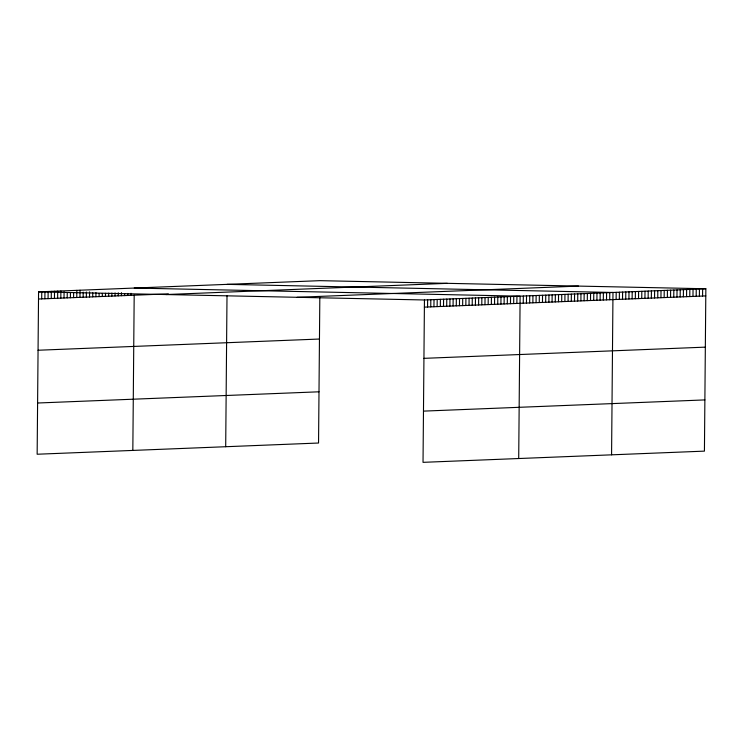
<?xml version="1.0" encoding="UTF-8"?>
<svg xmlns="http://www.w3.org/2000/svg" width="743" height="743" viewBox="0 0 743 743"><rect width="100%" height="100%" fill="white"/><g stroke="black" fill="none" stroke-linecap="round" stroke-linejoin="round"><path stroke-width="1.11" d="M705.85 288.767L424.448 299.977L423.027 462.341L704.429 451.131L705.85 288.767L319.973 280.659L38.571 291.869L37.15 454.233L318.552 443.023L319.824 297.414M41.692 298.89L41.757 291.739M44.886 298.77L44.942 291.618M48.072 298.64L48.137 291.488M51.258 298.51L51.323 291.358M54.453 298.38L54.518 291.237M57.638 298.259L57.703 291.107M60.833 298.129L60.889 290.977M64.019 297.999L64.074 291.878M67.204 297.878L67.251 292.77M70.399 297.748L70.446 292.64M73.585 297.618L73.631 292.519M76.78 297.497L76.835 290.346M79.965 297.367L80.03 290.216M83.151 297.237L83.197 292.138M86.346 297.116L86.392 292.008M89.532 296.986L89.578 291.878M92.726 296.856L92.754 292.779M95.912 296.736L95.949 292.649M99.098 296.606L99.125 293.541M102.293 296.476L102.32 293.411M105.478 296.355L105.506 293.29M108.664 296.225L108.692 293.16M111.859 296.095L111.887 293.03M115.044 295.974L115.072 292.909M118.239 295.844L118.267 292.779M121.425 295.714L121.453 292.649M124.61 295.593L124.629 293.55M127.805 295.463L127.824 293.42M130.991 295.333L131.009 293.29M132.83 450.416L134.186 295.212M225.696 446.719L227.005 295.779M427.569 306.998L427.634 299.856M430.764 306.878L430.819 299.726M433.949 306.748L434.014 299.596M437.135 306.618L437.2 299.475M440.33 306.497L440.395 299.345M443.515 306.367L443.58 299.215M446.71 306.237L446.766 299.095M449.896 306.116L449.961 298.965M453.081 305.986L453.146 298.835M456.276 305.856L456.341 298.714M459.462 305.735L459.527 298.584M462.657 305.605L462.713 298.454M465.842 305.475L465.907 298.333M469.028 305.354L469.093 298.203M472.223 305.224L472.279 298.073M475.409 305.094L475.474 297.952M478.603 304.974L478.659 297.822M481.789 304.844L481.854 297.692M484.975 304.714L485.04 297.562M488.17 304.593L488.225 297.441M491.355 304.463L491.42 297.311M494.55 304.333L494.606 297.181M497.736 304.203L497.801 297.061M500.921 304.082L500.986 296.931M504.116 303.952L504.172 296.801M507.302 303.822L507.367 296.68M510.487 303.701L510.552 296.55M513.682 303.571L513.747 296.42M516.868 303.441L516.933 296.299M518.707 458.524L520.119 296.169L134.242 288.061M523.258 303.19L523.323 296.039M526.462 303.06L526.527 295.918M529.666 302.94L529.731 295.788M532.87 302.81L532.935 295.658M536.075 302.68L536.13 295.528M539.269 302.55L539.334 295.408M542.474 302.429L542.539 295.277M545.678 302.299L545.743 295.147M548.882 302.169L548.938 295.017M552.086 302.039L552.142 294.897M555.281 301.918L555.346 294.767M558.485 301.788L558.55 294.637M561.689 301.658L561.754 294.507M564.894 301.528L564.949 294.386M568.089 301.407L568.154 294.256M571.293 301.277L571.358 294.126M574.497 301.147L574.562 294.005M577.701 301.026L577.766 293.875M580.905 300.896L580.961 293.745M584.1 300.766L584.165 293.615M587.304 300.636L587.369 293.494M590.509 300.516L590.574 293.364M593.713 300.386L593.768 293.234M596.917 300.256L596.973 293.104M600.112 300.126L600.177 292.983M603.316 300.005L603.381 292.853M606.52 299.875L606.585 292.723M609.724 299.745L609.78 292.593M611.573 454.827L612.984 292.473L227.107 284.365M616.123 299.494L616.188 292.343M619.328 299.364L619.393 292.213M622.532 299.234L622.597 292.092M625.736 299.113L625.792 291.962M628.931 298.983L628.996 291.832M632.135 298.853L632.2 291.702M635.339 298.723L635.404 291.581M638.543 298.602L638.599 291.451M641.748 298.472L641.803 291.321M644.943 298.342L645.008 291.191M648.147 298.212L648.212 291.07M651.351 298.092L651.416 290.94M654.555 297.962L654.611 290.81M657.75 297.832L657.815 290.68M660.954 297.702L661.019 290.559M664.158 297.581L664.223 290.429M667.363 297.451L667.428 290.299M670.567 297.321L670.623 290.179M673.762 297.191L673.827 290.049M676.966 297.07L677.031 289.919M680.17 296.94L680.235 289.789M683.374 296.81L683.43 289.668M686.578 296.689L686.634 289.538M689.773 296.559L689.838 289.408M692.978 296.429L693.043 289.278M696.182 296.299L696.247 289.157M699.386 296.178L699.442 289.027M702.581 296.048L702.646 288.897M38.506 299.02L168.336 293.847M165.903 294.544L447.314 283.334M297.107 297.302L578.509 286.092M424.383 307.128L705.785 295.918M38.06 350.241L319.462 339.031M423.937 358.349L705.339 347.139M37.596 403.012L319.007 391.802M423.473 411.12L704.884 399.91M38.571 291.869L424.448 299.977"/></g></svg>
